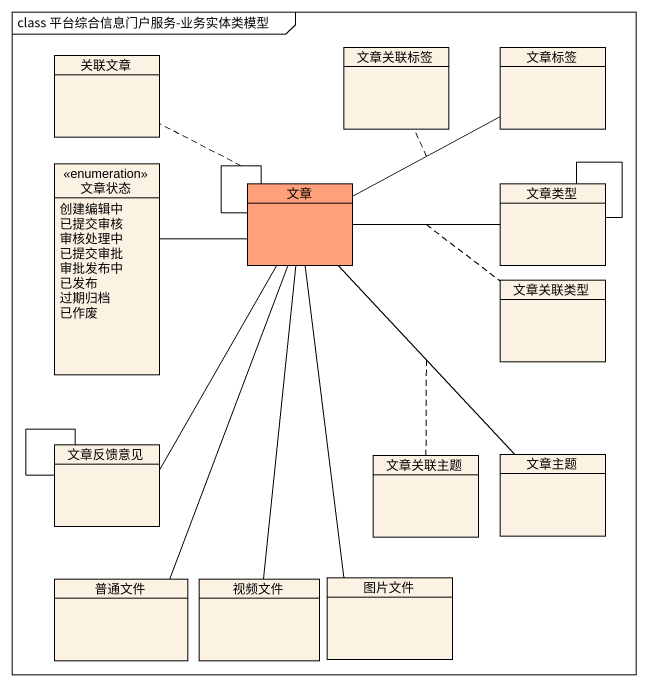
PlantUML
@startuml
mainframe class 平台综合信息门户服务-业务实体类模型
hide circle
hide empty members
class 文章关联标签
class 文章标签
class 关联文章
enum 文章状态 {
  创建编辑中
  已提交审核
  审核处理中
  已提交审批
  审批发布中
  已发布
  过期归档
  已作废
}
class 文章 #FFA07A
class 文章类型
class 文章关联类型
class 文章反馈意见
class 文章关联主题
class 文章主题
class 普通文件
class 视频文件
class 图片文件
文章 -right- 文章标签
(文章, 文章标签) .. 文章关联标签
文章 -left- 文章状态
文章 -- 文章
(文章, 文章) .. 关联文章
文章 -right- 文章类型
(文章, 文章类型) .. 文章关联类型
文章 -- 文章反馈意见
文章 -- 文章主题
(文章, 文章主题) .. 文章关联主题
文章 -- 普通文件
文章 -- 视频文件
文章 -- 图片文件
文章类型 -- 文章类型
文章反馈意见 -- 文章反馈意见
@enduml
